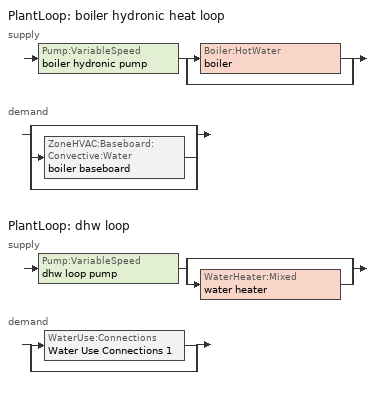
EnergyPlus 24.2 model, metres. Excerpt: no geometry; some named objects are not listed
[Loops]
PlantLoop 'boiler hydronic heat loop'
 supply: Pump:VariableSpeed 'boiler hydronic pump' > split
  | Boiler:HotWater 'boiler'
  | bypass
 demand: split
  | bypass
  | ZoneHVAC:Baseboard:Convective:Water 'boiler baseboard'
  | bypass
PlantLoop 'dhw loop'
 supply: Pump:VariableSpeed 'dhw loop pump' > split
  | bypass
  | WaterHeater:Mixed 'water heater'
 demand: split
  | WaterUse:Connections 'Water Use Connections 1'
  | bypass
[ZoneControl:Thermostat]
conditioned space Thermostat: Zone or ZoneList=conditioned space; Control Type Schedule=conditioned space Thermostat Schedule; Control 1=conditioned space temperature setpoint; Temperature Difference Between Cutout And Setpoint {deltaC}=0
[ThermostatSetpoint:DualSetpoint]
conditioned space temperature setpoint: Heating Setpoint Temperature Schedule=heating setpoint; Cooling Setpoint Temperature Schedule=cooling setpoint
[ZoneHVAC:Baseboard:Convective:Water]
boiler baseboard: Availability Schedule=Always On Discrete; Heating Design Capacity Method=HeatingDesignCapacity; Heating Design Capacity {W}=32800; Heating Design Capacity Per Floor Area {W/m2}=0; Fraction of Autosized Heating Design Capacity=0.8; U-Factor Times Area Value {W/K}=2361.6; Maximum Water Flow Rate {m3/s}=0.00141296; Convergence Tolerance=0.001
[Zone equipment]
conditioned space: boiler baseboard
[PlantLoop] Fluid Type=Water; Maximum Loop Temperature {C}=100; Minimum Loop Temperature {C}=0; Minimum Loop Flow Rate {m3/s}=0; Load Distribution Scheme=Optimal; Plant Loop Demand Calculation Scheme=SingleSetpoint; Common Pipe Simulation=None
Name | Plant Equipment Operation Scheme | Maximum Loop Flow Rate {m3/s} | Plant Loop Volume {m3}
boiler hydronic heat loop | boiler hydronic heat loop Operation Schemes | Autosize | Autocalculate
dhw loop | dhw loop Operation Schemes | 0.01 | 0.003
[Sizing:Plant] Loop Type=Heating; Sizing Option=NonCoincident; Zone Timesteps in Averaging Window=1; Coincident Sizing Factor Mode=None
Name | Design Loop Exit Temperature {C} | Loop Design Temperature Difference {deltaC}
boiler hydronic heat loop | 82.2222 | 11.1111
dhw loop | 55 | 5.55556
[Pump:VariableSpeed] Motor Efficiency=0.85; Fraction of Motor Inefficiencies to Fluid Stream=0; Coefficient 1 of the Part Load Performance Curve=0; Coefficient 2 of the Part Load Performance Curve=1; Coefficient 3 of the Part Load Performance Curve=0; Coefficient 4 of the Part Load Performance Curve=0; Design Minimum Flow Rate {m3/s}=0; Pump Control Type=Intermittent; Skin Loss Radiative Fraction=0.5; Design Power Sizing Method=PowerPerFlowPerPressure; Design Electric Power per Unit Flow Rate {W/(m3/s)}=348701.1; Design Shaft Power per Unit Flow Rate per Unit Head {W/((m3/s)-Pa)}=1.28205; Design Minimum Flow Rate Fraction=0
Name | Design Maximum Flow Rate {m3/s} | Design Pump Head {Pa} | Design Power Consumption {W}
boiler hydronic pump | 3.75e-05 | 20000 | 1
dhw loop pump | 0.01 | 1 | 0
[Boiler:HotWater]
boiler: Fuel Type=NaturalGas; Nominal Capacity {W}=32800; Nominal Thermal Efficiency=0.95; Efficiency Curve Temperature Evaluation Variable=LeavingBoiler; Normalized Boiler Efficiency Curve=NonCondensingBoilerEff; Design Water Flow Rate {m3/s}=Autosize; Minimum Part Load Ratio=0; Maximum Part Load Ratio=1; Optimum Part Load Ratio=1; Water Outlet Upper Temperature Limit {C}=99.9; Boiler Flow Mode=LeavingSetpointModulated; On Cycle Parasitic Electric Load {W}=0; Sizing Factor=1; Off Cycle Parasitic Fuel Load {W}=0
[SetpointManager:Scheduled] Control Variable=Temperature
Name | Schedule
boiler hydronic heat loop setpoint manager | boiler hydronic heat supply setpoint
Setpoint Manager Scheduled 1 | dhw temp
[PlantEquipmentOperationSchemes] Control Scheme Object Type 1=PlantEquipmentOperation:HeatingLoad; Control Scheme Schedule Name 1=Always On Discrete
Name | Control Scheme Name 1
boiler hydronic heat loop Operation Schemes | boiler hydronic heat loop Heating Operation Scheme
dhw loop Operation Schemes | dhw loop Heating Operation Scheme
[PlantEquipmentOperation:HeatingLoad] Load Range Lower Limit 1 {W}=0; Load Range Upper Limit 1 {W}=1000000000
Name | Range Equipment List Name 1
boiler hydronic heat loop Heating Operation Scheme | boiler hydronic heat loop Heating Equipment List
dhw loop Heating Operation Scheme | dhw loop Heating Equipment List
[PlantEquipmentList]
boiler hydronic heat loop Heating Equipment List: Boiler:HotWater, boiler
dhw loop Heating Equipment List: WaterHeater:Mixed, water heater
[WaterHeater:Mixed]
water heater: Tank Volume {m3}=0.00378541; Setpoint Temperature Schedule=water heater setpoint; Deadband Temperature Difference {deltaC}=0; Maximum Temperature Limit {C}=99; Heater Control Type=Modulate; Heater Maximum Capacity {W}=2.93071e+10; Heater Minimum Capacity {W}=0; Heater Ignition Minimum Flow Rate {m3/s}=0; Heater Ignition Delay {s}=0; Heater Fuel Type=NaturalGas; Heater Thermal Efficiency=0.7636; Off Cycle Parasitic Fuel Consumption Rate {W}=0; Off Cycle Parasitic Fuel Type=Electricity; Off Cycle Parasitic Heat Fraction to Tank=0; On Cycle Parasitic Fuel Consumption Rate {W}=0; On Cycle Parasitic Fuel Type=Electricity; On Cycle Parasitic Heat Fraction to Tank=0; Ambient Temperature Indicator=Zone; Ambient Temperature Zone=conditioned space; Off Cycle Loss Coefficient to Ambient Temperature {W/K}=0; Off Cycle Loss Fraction to Zone=1; On Cycle Loss Coefficient to Ambient Temperature {W/K}=0; On Cycle Loss Fraction to Zone=1; Use Side Effectiveness=1; Source Side Effectiveness=1; Use Side Design Flow Rate {m3/s}=Autosize; Source Side Design Flow Rate {m3/s}=Autosize; Indirect Water Heating Recovery Time {hr}=1.5; Source Side Flow Control Mode=IndirectHeatPrimarySetpoint
[WaterHeater:Sizing]
water heater: Design Mode=PeakDraw; Time Storage Can Meet Peak Draw {hr}=0.538503; Time for Tank Recovery {hr}=0; Nominal Tank Volume for Autosizing Plant Connections {m3}=1
[WaterUse:Connections]
Water Use Connections 1: Drain Water Heat Exchanger Type=None; Drain Water Heat Exchanger Destination=Plant; Water Use Equipment Name 1=dhw fixtures; Water Use Equipment Name 2=dhw distribution waste; Water Use Equipment Name 3=clothes washer; Water Use Equipment Name 4=dishwasher
[WaterUse:Equipment]
Name | Peak Flow Rate {m3/s} | Flow Rate Fraction Schedule | Target Temperature Schedule
dhw fixtures | 4.50997e-06 | dhw fixtures schedule | mixed water temperature schedule
dhw distribution waste | 1.36723e-06 | dhw fixtures schedule | mixed water temperature schedule
clothes washer | 9.69919e-07 | clothes washer schedule
dishwasher | 2.90872e-07 | dishwasher schedule
[EnergyManagementSystem:GlobalVariable]
infil_program_Qfan
infil_program_Qinf
natural_vent_program_Qnv
natural_vent_program_Qwhf
[EnergyManagementSystem:InternalVariable]
boiler_hydronic_pump_rated_mfr: Internal Data Index Key=boiler hydronic pump; Internal Data Type=Pump Maximum Mass Flow Rate
[EnergyManagementSystem:Sensor]
Name | Output:Variable or Output:Meter Index Key | Output:Variable or Output:Meter
airflow_gain | infil flow | Infiltration Sensible Heat Gain Energy
airflow_gain_1 | natural vent flow | Infiltration Sensible Heat Gain Energy
airflow_gain_2 | whole house fan flow | Infiltration Sensible Heat Gain Energy
airflow_loss | infil flow | Infiltration Sensible Heat Loss Energy
airflow_loss_1 | natural vent flow | Infiltration Sensible Heat Loss Energy
airflow_loss_2 | whole house fan flow | Infiltration Sensible Heat Loss Energy
boiler_baseboard_s | boiler baseboard | Baseboard Total Heating Energy
boiler_hydronic_pump_mfr_s | boiler hydronic pump | Pump Mass Flow Rate
boiler_hydronic_pump_s | boiler hydronic pump | Pump Electricity Energy
boiler_plr_s | boiler | Boiler Part Load Ratio
clg_load_cond |  | Cooling:EnergyTransfer:Zone:CONDITIONED SPACE
clg_sp_s; clg_sp_s_1 | cooling setpoint | Schedule Value
clothes_dryer_exhaust_0_sch_s | clothes dryer exhaust 0 schedule | Schedule Value
conditioned_space_clg_unmet_s | conditioned space | Zone Cooling Setpoint Not Met Time
conditioned_space_htg_unmet_s | conditioned space | Zone Heating Setpoint Not Met Time
cool_season | cooling season schedule | Schedule Value
dhw_loss | water heater | Water Heater Heat Loss Energy
dhw_rtf | water heater | Water Heater Runtime Fraction
fridge_tin_s; tin_s; tin_s_1 | conditioned space | Zone Mean Air Temperature
htg_load_cond |  | Heating:EnergyTransfer:Zone:CONDITIONED SPACE
htg_sp_s; htg_sp_s_1 | heating setpoint | Schedule Value
ig_ee_conv | clothes dryer | Electric Equipment Convective Heating Energy
ig_ee_conv_1 | clothes washer | Electric Equipment Convective Heating Energy
ig_ee_conv_2 | cooking range | Electric Equipment Convective Heating Energy
ig_ee_conv_3 | dishwasher | Electric Equipment Convective Heating Energy
ig_ee_conv_4 | fridge | Electric Equipment Convective Heating Energy
ig_ee_conv_5 | misc plug loads | Electric Equipment Convective Heating Energy
ig_ee_conv_6 | whole house fan | Electric Equipment Convective Heating Energy
ig_ee_rad | clothes dryer | Electric Equipment Radiant Heating Energy
ig_ee_rad_1 | clothes washer | Electric Equipment Radiant Heating Energy
ig_ee_rad_2 | cooking range | Electric Equipment Radiant Heating Energy
ig_ee_rad_3 | dishwasher | Electric Equipment Radiant Heating Energy
ig_ee_rad_4 | fridge | Electric Equipment Radiant Heating Energy
ig_ee_rad_5 | misc plug loads | Electric Equipment Radiant Heating Energy
ig_ee_rad_6 | whole house fan | Electric Equipment Radiant Heating Energy
ig_lgt_conv | interior lighting | Lights Convective Heating Energy
ig_lgt_rad | interior lighting | Lights Radiant Heating Energy
ig_lgt_vis | interior lighting | Lights Visible Radiation Heating Energy
ig_oe_conv | clothes dryer 1 | Other Equipment Convective Heating Energy
ig_oe_conv_1 | cooking range 1 | Other Equipment Convective Heating Energy
ig_oe_conv_2 | general water use latent | Other Equipment Convective Heating Energy
ig_oe_conv_3 | general water use sensible | Other Equipment Convective Heating Energy
ig_oe_conv_4 | water heater energy adjustment1 | Other Equipment Convective Heating Energy
ig_oe_rad | clothes dryer 1 | Other Equipment Radiant Heating Energy
ig_oe_rad_1 | cooking range 1 | Other Equipment Radiant Heating Energy
ig_oe_rad_2 | general water use latent | Other Equipment Radiant Heating Energy
ig_oe_rad_3 | general water use sensible | Other Equipment Radiant Heating Energy
ig_oe_rad_4 | water heater energy adjustment1 | Other Equipment Radiant Heating Energy
ig_ppl_conv | occupants | People Convective Heating Energy
ig_ppl_rad | occupants | People Radiant Heating Energy
im_conv | furniture mass conditioned space 1 | Surface Inside Face Convection Heat Gain Energy
im_conv_1 | partition wall mass | Surface Inside Face Convection Heat Gain Energy
im_ig | furniture mass conditioned space 1 | Surface Inside Face Internal Gains Radiation Heat Gain Energy
im_ig_1 | partition wall mass | Surface Inside Face Internal Gains Radiation Heat Gain Energy
im_lgt | furniture mass conditioned space 1 | Surface Inside Face Lights Radiation Heat Gain Energy
im_lgt_1 | partition wall mass | Surface Inside Face Lights Radiation Heat Gain Energy
im_sol | furniture mass conditioned space 1 | Surface Inside Face Solar Radiation Heat Gain Energy
im_sol_1 | partition wall mass | Surface Inside Face Solar Radiation Heat Gain Energy
im_surf | furniture mass conditioned space 1 | Surface Inside Face Net Surface Thermal Radiation Heat Gain Energy
im_surf_1 | partition wall mass | Surface Inside Face Net Surface Thermal Radiation Heat Gain Energy
mech_vent_bath_fan_0_sch_s | mech vent bath fan 0 schedule | Schedule Value
mech_vent_bath_fan_1_sch_s | mech vent bath fan 1 schedule | Schedule Value
mech_vent_bath_fan_2_sch_s | mech vent bath fan 2 schedule | Schedule Value
mech_vent_bath_fan_3_sch_s | mech vent bath fan 3 schedule | Schedule Value
mech_vent_range_fan_0_sch_s | mech vent range fan 0 schedule | Schedule Value
mv_conv | mech vent bath fan 0 | Electric Equipment Convective Heating Energy
mv_conv_1 | mech vent bath fan 1 | Electric Equipment Convective Heating Energy
mv_conv_2 | mech vent bath fan 2 | Electric Equipment Convective Heating Energy
mv_conv_3 | mech vent bath fan 3 | Electric Equipment Convective Heating Energy
mv_conv_4 | mech vent house fan | Electric Equipment Convective Heating Energy
mv_conv_5 | mech vent house fan cfis | Electric Equipment Convective Heating Energy
mv_conv_6 | mech vent range fan 0 | Electric Equipment Convective Heating Energy
mv_conv_7 | mech vent house fan latent load | Other Equipment Convective Heating Energy
mv_conv_8 | mech vent house fan sensible load | Other Equipment Convective Heating Energy
mv_rad | mech vent bath fan 0 | Electric Equipment Radiant Heating Energy
mv_rad_1 | mech vent bath fan 1 | Electric Equipment Radiant Heating Energy
mv_rad_2 | mech vent bath fan 2 | Electric Equipment Radiant Heating Energy
mv_rad_3 | mech vent bath fan 3 | Electric Equipment Radiant Heating Energy
mv_rad_4 | mech vent house fan | Electric Equipment Radiant Heating Energy
mv_rad_5 | mech vent house fan cfis | Electric Equipment Radiant Heating Energy
mv_rad_6 | mech vent range fan 0 | Electric Equipment Radiant Heating Energy
mv_rad_7 | mech vent house fan latent load | Other Equipment Radiant Heating Energy
mv_rad_8 | mech vent house fan sensible load | Other Equipment Radiant Heating Energy
natural_vent_s | natural vent schedule | Schedule Value
out_pb_s |  | Site Outdoor Air Barometric Pressure
out_wt_s |  | Site Outdoor Air Humidity Ratio
site_vw_s |  | Site Wind Speed
ss_back_out | Window1 | Surface Window Shortwave from Zone Back Out Window Heat Transfer Rate
ss_back_out_1 | Window10 | Surface Window Shortwave from Zone Back Out Window Heat Transfer Rate
ss_back_out_10 | Window21 | Surface Window Shortwave from Zone Back Out Window Heat Transfer Rate
ss_back_out_11 | Window22 | Surface Window Shortwave from Zone Back Out Window Heat Transfer Rate
ss_back_out_12 | Window23 | Surface Window Shortwave from Zone Back Out Window Heat Transfer Rate
ss_back_out_13 | Window25 | Surface Window Shortwave from Zone Back Out Window Heat Transfer Rate
ss_back_out_14 | Window26 | Surface Window Shortwave from Zone Back Out Window Heat Transfer Rate
ss_back_out_15 | Window27 | Surface Window Shortwave from Zone Back Out Window Heat Transfer Rate
ss_back_out_16 | Window28 | Surface Window Shortwave from Zone Back Out Window Heat Transfer Rate
ss_back_out_17 | Window3 | Surface Window Shortwave from Zone Back Out Window Heat Transfer Rate
ss_back_out_18 | Window30 | Surface Window Shortwave from Zone Back Out Window Heat Transfer Rate
ss_back_out_19 | Window32 | Surface Window Shortwave from Zone Back Out Window Heat Transfer Rate
ss_back_out_2 | Window11 | Surface Window Shortwave from Zone Back Out Window Heat Transfer Rate
ss_back_out_20 | Window34 | Surface Window Shortwave from Zone Back Out Window Heat Transfer Rate
ss_back_out_21 | Window35 | Surface Window Shortwave from Zone Back Out Window Heat Transfer Rate
ss_back_out_22 | Window36 | Surface Window Shortwave from Zone Back Out Window Heat Transfer Rate
ss_back_out_23 | Window37 | Surface Window Shortwave from Zone Back Out Window Heat Transfer Rate
ss_back_out_24 | Window4 | Surface Window Shortwave from Zone Back Out Window Heat Transfer Rate
ss_back_out_25 | Window5 | Surface Window Shortwave from Zone Back Out Window Heat Transfer Rate
ss_back_out_26 | Window6 | Surface Window Shortwave from Zone Back Out Window Heat Transfer Rate
ss_back_out_27 | Window8 | Surface Window Shortwave from Zone Back Out Window Heat Transfer Rate
ss_back_out_3 | Window12 | Surface Window Shortwave from Zone Back Out Window Heat Transfer Rate
ss_back_out_4 | Window14 | Surface Window Shortwave from Zone Back Out Window Heat Transfer Rate
ss_back_out_5 | Window16 | Surface Window Shortwave from Zone Back Out Window Heat Transfer Rate
ss_back_out_6 | Window18 | Surface Window Shortwave from Zone Back Out Window Heat Transfer Rate
ss_back_out_7 | Window19 | Surface Window Shortwave from Zone Back Out Window Heat Transfer Rate
ss_back_out_8 | Window2 | Surface Window Shortwave from Zone Back Out Window Heat Transfer Rate
ss_back_out_9 | Window20 | Surface Window Shortwave from Zone Back Out Window Heat Transfer Rate
ss_conv | Door1 | Surface Inside Face Convection Heat Gain Energy
ss_conv_1 | Door2 | Surface Inside Face Convection Heat Gain Energy
ss_conv_10 | Window18 | Surface Inside Face Convection Heat Gain Energy
ss_conv_11 | Window19 | Surface Inside Face Convection Heat Gain Energy
ss_conv_12 | Window2 | Surface Inside Face Convection Heat Gain Energy
ss_conv_13 | Window20 | Surface Inside Face Convection Heat Gain Energy
ss_conv_14 | Window21 | Surface Inside Face Convection Heat Gain Energy
ss_conv_15 | Window22 | Surface Inside Face Convection Heat Gain Energy
ss_conv_16 | Window23 | Surface Inside Face Convection Heat Gain Energy
ss_conv_17 | Window25 | Surface Inside Face Convection Heat Gain Energy
ss_conv_18 | Window26 | Surface Inside Face Convection Heat Gain Energy
ss_conv_19 | Window27 | Surface Inside Face Convection Heat Gain Energy
ss_conv_2 | Door3 | Surface Inside Face Convection Heat Gain Energy
ss_conv_20 | Window28 | Surface Inside Face Convection Heat Gain Energy
ss_conv_21 | Window3 | Surface Inside Face Convection Heat Gain Energy
ss_conv_22 | Window30 | Surface Inside Face Convection Heat Gain Energy
ss_conv_23 | Window32 | Surface Inside Face Convection Heat Gain Energy
ss_conv_24 | Window34 | Surface Inside Face Convection Heat Gain Energy
ss_conv_25 | Window35 | Surface Inside Face Convection Heat Gain Energy
ss_conv_26 | Window36 | Surface Inside Face Convection Heat Gain Energy
ss_conv_27 | Window37 | Surface Inside Face Convection Heat Gain Energy
ss_conv_28 | Window4 | Surface Inside Face Convection Heat Gain Energy
ss_conv_29 | Window5 | Surface Inside Face Convection Heat Gain Energy
ss_conv_3 | Door4 | Surface Inside Face Convection Heat Gain Energy
ss_conv_30 | Window6 | Surface Inside Face Convection Heat Gain Energy
ss_conv_31 | Window8 | Surface Inside Face Convection Heat Gain Energy
ss_conv_4 | Window1 | Surface Inside Face Convection Heat Gain Energy
ss_conv_5 | Window10 | Surface Inside Face Convection Heat Gain Energy
ss_conv_6 | Window11 | Surface Inside Face Convection Heat Gain Energy
ss_conv_7 | Window12 | Surface Inside Face Convection Heat Gain Energy
ss_conv_8 | Window14 | Surface Inside Face Convection Heat Gain Energy
ss_conv_9 | Window16 | Surface Inside Face Convection Heat Gain Energy
ss_ig | Door1 | Surface Inside Face Internal Gains Radiation Heat Gain Energy
ss_ig_1 | Door2 | Surface Inside Face Internal Gains Radiation Heat Gain Energy
ss_ig_10 | Window18 | Surface Inside Face Internal Gains Radiation Heat Gain Energy
ss_ig_11 | Window19 | Surface Inside Face Internal Gains Radiation Heat Gain Energy
ss_ig_12 | Window2 | Surface Inside Face Internal Gains Radiation Heat Gain Energy
ss_ig_13 | Window20 | Surface Inside Face Internal Gains Radiation Heat Gain Energy
ss_ig_14 | Window21 | Surface Inside Face Internal Gains Radiation Heat Gain Energy
ss_ig_15 | Window22 | Surface Inside Face Internal Gains Radiation Heat Gain Energy
ss_ig_16 | Window23 | Surface Inside Face Internal Gains Radiation Heat Gain Energy
ss_ig_17 | Window25 | Surface Inside Face Internal Gains Radiation Heat Gain Energy
ss_ig_18 | Window26 | Surface Inside Face Internal Gains Radiation Heat Gain Energy
ss_ig_19 | Window27 | Surface Inside Face Internal Gains Radiation Heat Gain Energy
ss_ig_2 | Door3 | Surface Inside Face Internal Gains Radiation Heat Gain Energy
ss_ig_20 | Window28 | Surface Inside Face Internal Gains Radiation Heat Gain Energy
ss_ig_21 | Window3 | Surface Inside Face Internal Gains Radiation Heat Gain Energy
ss_ig_22 | Window30 | Surface Inside Face Internal Gains Radiation Heat Gain Energy
ss_ig_23 | Window32 | Surface Inside Face Internal Gains Radiation Heat Gain Energy
ss_ig_24 | Window34 | Surface Inside Face Internal Gains Radiation Heat Gain Energy
ss_ig_25 | Window35 | Surface Inside Face Internal Gains Radiation Heat Gain Energy
ss_ig_26 | Window36 | Surface Inside Face Internal Gains Radiation Heat Gain Energy
ss_ig_27 | Window37 | Surface Inside Face Internal Gains Radiation Heat Gain Energy
ss_ig_28 | Window4 | Surface Inside Face Internal Gains Radiation Heat Gain Energy
ss_ig_29 | Window5 | Surface Inside Face Internal Gains Radiation Heat Gain Energy
ss_ig_3 | Door4 | Surface Inside Face Internal Gains Radiation Heat Gain Energy
ss_ig_30 | Window6 | Surface Inside Face Internal Gains Radiation Heat Gain Energy
ss_ig_31 | Window8 | Surface Inside Face Internal Gains Radiation Heat Gain Energy
ss_ig_4 | Window1 | Surface Inside Face Internal Gains Radiation Heat Gain Energy
ss_ig_5 | Window10 | Surface Inside Face Internal Gains Radiation Heat Gain Energy
ss_ig_6 | Window11 | Surface Inside Face Internal Gains Radiation Heat Gain Energy
ss_ig_7 | Window12 | Surface Inside Face Internal Gains Radiation Heat Gain Energy
ss_ig_8 | Window14 | Surface Inside Face Internal Gains Radiation Heat Gain Energy
ss_ig_9 | Window16 | Surface Inside Face Internal Gains Radiation Heat Gain Energy
ss_lgt | Door1 | Surface Inside Face Lights Radiation Heat Gain Energy
ss_lgt_1 | Door2 | Surface Inside Face Lights Radiation Heat Gain Energy
ss_lgt_2 | Door3 | Surface Inside Face Lights Radiation Heat Gain Energy
ss_lgt_3 | Door4 | Surface Inside Face Lights Radiation Heat Gain Energy
ss_sol | Door1 | Surface Inside Face Solar Radiation Heat Gain Energy
ss_sol_1 | Door2 | Surface Inside Face Solar Radiation Heat Gain Energy
ss_sol_2 | Door3 | Surface Inside Face Solar Radiation Heat Gain Energy
ss_sol_3 | Door4 | Surface Inside Face Solar Radiation Heat Gain Energy
ss_surf | Door1 | Surface Inside Face Net Surface Thermal Radiation Heat Gain Energy
ss_surf_1 | Door2 | Surface Inside Face Net Surface Thermal Radiation Heat Gain Energy
ss_surf_10 | Window18 | Surface Inside Face Net Surface Thermal Radiation Heat Gain Energy
ss_surf_11 | Window19 | Surface Inside Face Net Surface Thermal Radiation Heat Gain Energy
ss_surf_12 | Window2 | Surface Inside Face Net Surface Thermal Radiation Heat Gain Energy
ss_surf_13 | Window20 | Surface Inside Face Net Surface Thermal Radiation Heat Gain Energy
ss_surf_14 | Window21 | Surface Inside Face Net Surface Thermal Radiation Heat Gain Energy
ss_surf_15 | Window22 | Surface Inside Face Net Surface Thermal Radiation Heat Gain Energy
ss_surf_16 | Window23 | Surface Inside Face Net Surface Thermal Radiation Heat Gain Energy
ss_surf_17 | Window25 | Surface Inside Face Net Surface Thermal Radiation Heat Gain Energy
ss_surf_18 | Window26 | Surface Inside Face Net Surface Thermal Radiation Heat Gain Energy
ss_surf_19 | Window27 | Surface Inside Face Net Surface Thermal Radiation Heat Gain Energy
ss_surf_2 | Door3 | Surface Inside Face Net Surface Thermal Radiation Heat Gain Energy
ss_surf_20 | Window28 | Surface Inside Face Net Surface Thermal Radiation Heat Gain Energy
ss_surf_21 | Window3 | Surface Inside Face Net Surface Thermal Radiation Heat Gain Energy
ss_surf_22 | Window30 | Surface Inside Face Net Surface Thermal Radiation Heat Gain Energy
ss_surf_23 | Window32 | Surface Inside Face Net Surface Thermal Radiation Heat Gain Energy
ss_surf_24 | Window34 | Surface Inside Face Net Surface Thermal Radiation Heat Gain Energy
ss_surf_25 | Window35 | Surface Inside Face Net Surface Thermal Radiation Heat Gain Energy
ss_surf_26 | Window36 | Surface Inside Face Net Surface Thermal Radiation Heat Gain Energy
ss_surf_27 | Window37 | Surface Inside Face Net Surface Thermal Radiation Heat Gain Energy
ss_surf_28 | Window4 | Surface Inside Face Net Surface Thermal Radiation Heat Gain Energy
ss_surf_29 | Window5 | Surface Inside Face Net Surface Thermal Radiation Heat Gain Energy
ss_surf_3 | Door4 | Surface Inside Face Net Surface Thermal Radiation Heat Gain Energy
ss_surf_30 | Window6 | Surface Inside Face Net Surface Thermal Radiation Heat Gain Energy
ss_surf_31 | Window8 | Surface Inside Face Net Surface Thermal Radiation Heat Gain Energy
ss_surf_4 | Window1 | Surface Inside Face Net Surface Thermal Radiation Heat Gain Energy
ss_surf_5 | Window10 | Surface Inside Face Net Surface Thermal Radiation Heat Gain Energy
ss_surf_6 | Window11 | Surface Inside Face Net Surface Thermal Radiation Heat Gain Energy
ss_surf_7 | Window12 | Surface Inside Face Net Surface Thermal Radiation Heat Gain Energy
ss_surf_8 | Window14 | Surface Inside Face Net Surface Thermal Radiation Heat Gain Energy
ss_surf_9 | Window16 | Surface Inside Face Net Surface Thermal Radiation Heat Gain Energy
ss_trans_in | Window1 | Surface Window Transmitted Solar Radiation Rate
ss_trans_in_1 | Window10 | Surface Window Transmitted Solar Radiation Rate
ss_trans_in_10 | Window21 | Surface Window Transmitted Solar Radiation Rate
ss_trans_in_11 | Window22 | Surface Window Transmitted Solar Radiation Rate
ss_trans_in_12 | Window23 | Surface Window Transmitted Solar Radiation Rate
ss_trans_in_13 | Window25 | Surface Window Transmitted Solar Radiation Rate
ss_trans_in_14 | Window26 | Surface Window Transmitted Solar Radiation Rate
ss_trans_in_15 | Window27 | Surface Window Transmitted Solar Radiation Rate
ss_trans_in_16 | Window28 | Surface Window Transmitted Solar Radiation Rate
ss_trans_in_17 | Window3 | Surface Window Transmitted Solar Radiation Rate
ss_trans_in_18 | Window30 | Surface Window Transmitted Solar Radiation Rate
ss_trans_in_19 | Window32 | Surface Window Transmitted Solar Radiation Rate
ss_trans_in_2 | Window11 | Surface Window Transmitted Solar Radiation Rate
ss_trans_in_20 | Window34 | Surface Window Transmitted Solar Radiation Rate
ss_trans_in_21 | Window35 | Surface Window Transmitted Solar Radiation Rate
ss_trans_in_22 | Window36 | Surface Window Transmitted Solar Radiation Rate
ss_trans_in_23 | Window37 | Surface Window Transmitted Solar Radiation Rate
ss_trans_in_24 | Window4 | Surface Window Transmitted Solar Radiation Rate
ss_trans_in_25 | Window5 | Surface Window Transmitted Solar Radiation Rate
ss_trans_in_26 | Window6 | Surface Window Transmitted Solar Radiation Rate
ss_trans_in_27 | Window8 | Surface Window Transmitted Solar Radiation Rate
ss_trans_in_3 | Window12 | Surface Window Transmitted Solar Radiation Rate
ss_trans_in_4 | Window14 | Surface Window Transmitted Solar Radiation Rate
ss_trans_in_5 | Window16 | Surface Window Transmitted Solar Radiation Rate
ss_trans_in_6 | Window18 | Surface Window Transmitted Solar Radiation Rate
ss_trans_in_7 | Window19 | Surface Window Transmitted Solar Radiation Rate
ss_trans_in_8 | Window2 | Surface Window Transmitted Solar Radiation Rate
ss_trans_in_9 | Window20 | Surface Window Transmitted Solar Radiation Rate
ss_trans_out | Window1 | Surface Inside Face Initial Transmitted Diffuse Transmitted Out Window Solar Radiation Rate
ss_trans_out_1 | Window10 | Surface Inside Face Initial Transmitted Diffuse Transmitted Out Window Solar Radiation Rate
ss_trans_out_10 | Window21 | Surface Inside Face Initial Transmitted Diffuse Transmitted Out Window Solar Radiation Rate
ss_trans_out_11 | Window22 | Surface Inside Face Initial Transmitted Diffuse Transmitted Out Window Solar Radiation Rate
ss_trans_out_12 | Window23 | Surface Inside Face Initial Transmitted Diffuse Transmitted Out Window Solar Radiation Rate
ss_trans_out_13 | Window25 | Surface Inside Face Initial Transmitted Diffuse Transmitted Out Window Solar Radiation Rate
ss_trans_out_14 | Window26 | Surface Inside Face Initial Transmitted Diffuse Transmitted Out Window Solar Radiation Rate
ss_trans_out_15 | Window27 | Surface Inside Face Initial Transmitted Diffuse Transmitted Out Window Solar Radiation Rate
ss_trans_out_16 | Window28 | Surface Inside Face Initial Transmitted Diffuse Transmitted Out Window Solar Radiation Rate
ss_trans_out_17 | Window3 | Surface Inside Face Initial Transmitted Diffuse Transmitted Out Window Solar Radiation Rate
ss_trans_out_18 | Window30 | Surface Inside Face Initial Transmitted Diffuse Transmitted Out Window Solar Radiation Rate
ss_trans_out_19 | Window32 | Surface Inside Face Initial Transmitted Diffuse Transmitted Out Window Solar Radiation Rate
ss_trans_out_2 | Window11 | Surface Inside Face Initial Transmitted Diffuse Transmitted Out Window Solar Radiation Rate
ss_trans_out_20 | Window34 | Surface Inside Face Initial Transmitted Diffuse Transmitted Out Window Solar Radiation Rate
ss_trans_out_21 | Window35 | Surface Inside Face Initial Transmitted Diffuse Transmitted Out Window Solar Radiation Rate
ss_trans_out_22 | Window36 | Surface Inside Face Initial Transmitted Diffuse Transmitted Out Window Solar Radiation Rate
ss_trans_out_23 | Window37 | Surface Inside Face Initial Transmitted Diffuse Transmitted Out Window Solar Radiation Rate
ss_trans_out_24 | Window4 | Surface Inside Face Initial Transmitted Diffuse Transmitted Out Window Solar Radiation Rate
ss_trans_out_25 | Window5 | Surface Inside Face Initial Transmitted Diffuse Transmitted Out Window Solar Radiation Rate
ss_trans_out_26 | Window6 | Surface Inside Face Initial Transmitted Diffuse Transmitted Out Window Solar Radiation Rate
ss_trans_out_27 | Window8 | Surface Inside Face Initial Transmitted Diffuse Transmitted Out Window Solar Radiation Rate
ss_trans_out_3 | Window12 | Surface Inside Face Initial Transmitted Diffuse Transmitted Out Window Solar Radiation Rate
ss_trans_out_4 | Window14 | Surface Inside Face Initial Transmitted Diffuse Transmitted Out Window Solar Radiation Rate
ss_trans_out_5 | Window16 | Surface Inside Face Initial Transmitted Diffuse Transmitted Out Window Solar Radiation Rate
ss_trans_out_6 | Window18 | Surface Inside Face Initial Transmitted Diffuse Transmitted Out Window Solar Radiation Rate
ss_trans_out_7 | Window19 | Surface Inside Face Initial Transmitted Diffuse Transmitted Out Window Solar Radiation Rate
ss_trans_out_8 | Window2 | Surface Inside Face Initial Transmitted Diffuse Transmitted Out Window Solar Radiation Rate
ss_trans_out_9 | Window20 | Surface Inside Face Initial Transmitted Diffuse Transmitted Out Window Solar Radiation Rate
s_conv | Floor1 | Surface Inside Face Convection Heat Gain Energy
s_conv_1 | Floor2 | Surface Inside Face Convection Heat Gain Energy
s_conv_10 | RimJoist1:270 | Surface Inside Face Convection Heat Gain Energy
s_conv_100 | Wall8:270 | Surface Inside Face Convection Heat Gain Energy
s_conv_101 | Wall8:90 | Surface Inside Face Convection Heat Gain Energy
s_conv_102 | Wall9:0 | Surface Inside Face Convection Heat Gain Energy
s_conv_103 | Wall9:180 | Surface Inside Face Convection Heat Gain Energy
s_conv_104 | Wall9:270 | Surface Inside Face Convection Heat Gain Energy
s_conv_105 | Wall9:90 | Surface Inside Face Convection Heat Gain Energy
s_conv_11 | RimJoist1:90 | Surface Inside Face Convection Heat Gain Energy
s_conv_12 | RimJoist2:0 | Surface Inside Face Convection Heat Gain Energy
s_conv_13 | RimJoist2:180 | Surface Inside Face Convection Heat Gain Energy
s_conv_14 | RimJoist2:270 | Surface Inside Face Convection Heat Gain Energy
s_conv_15 | RimJoist2:90 | Surface Inside Face Convection Heat Gain Energy
s_conv_16 | RimJoist3:0 | Surface Inside Face Convection Heat Gain Energy
s_conv_17 | RimJoist3:180 | Surface Inside Face Convection Heat Gain Energy
s_conv_18 | RimJoist3:270 | Surface Inside Face Convection Heat Gain Energy
s_conv_19 | RimJoist3:90 | Surface Inside Face Convection Heat Gain Energy
s_conv_2 | Floor3 | Surface Inside Face Convection Heat Gain Energy
s_conv_20 | RimJoist4:0 | Surface Inside Face Convection Heat Gain Energy
s_conv_21 | RimJoist4:180 | Surface Inside Face Convection Heat Gain Energy
s_conv_22 | RimJoist4:270 | Surface Inside Face Convection Heat Gain Energy
s_conv_23 | RimJoist4:90 | Surface Inside Face Convection Heat Gain Energy
s_conv_24 | RimJoist5:0 | Surface Inside Face Convection Heat Gain Energy
s_conv_25 | RimJoist5:180 | Surface Inside Face Convection Heat Gain Energy
s_conv_26 | RimJoist5:270 | Surface Inside Face Convection Heat Gain Energy
s_conv_27 | RimJoist5:90 | Surface Inside Face Convection Heat Gain Energy
s_conv_28 | Roof2:0 | Surface Inside Face Convection Heat Gain Energy
s_conv_29 | Roof2:180 | Surface Inside Face Convection Heat Gain Energy
s_conv_3 | Floor4 | Surface Inside Face Convection Heat Gain Energy
s_conv_30 | Roof2:270 | Surface Inside Face Convection Heat Gain Energy
s_conv_31 | Roof2:90 | Surface Inside Face Convection Heat Gain Energy
s_conv_32 | Roof3:0 | Surface Inside Face Convection Heat Gain Energy
s_conv_33 | Roof3:180 | Surface Inside Face Convection Heat Gain Energy
s_conv_34 | Roof3:270 | Surface Inside Face Convection Heat Gain Energy
s_conv_35 | Roof3:90 | Surface Inside Face Convection Heat Gain Energy
s_conv_36 | Roof4:0 | Surface Inside Face Convection Heat Gain Energy
s_conv_37 | Roof4:180 | Surface Inside Face Convection Heat Gain Energy
s_conv_38 | Roof4:270 | Surface Inside Face Convection Heat Gain Energy
s_conv_39 | Roof4:90 | Surface Inside Face Convection Heat Gain Energy
s_conv_4 | FoundationWall1 | Surface Inside Face Convection Heat Gain Energy
s_conv_40 | Roof5 | Surface Inside Face Convection Heat Gain Energy
s_conv_41 | Roof6 | Surface Inside Face Convection Heat Gain Energy
s_conv_42 | Roof7:0 | Surface Inside Face Convection Heat Gain Energy
s_conv_43 | Roof7:180 | Surface Inside Face Convection Heat Gain Energy
s_conv_44 | Roof7:270 | Surface Inside Face Convection Heat Gain Energy
s_conv_45 | Roof7:90 | Surface Inside Face Convection Heat Gain Energy
s_conv_46 | Roof8:0 | Surface Inside Face Convection Heat Gain Energy
s_conv_47 | Roof8:180 | Surface Inside Face Convection Heat Gain Energy
s_conv_48 | Roof8:270 | Surface Inside Face Convection Heat Gain Energy
s_conv_49 | Roof8:90 | Surface Inside Face Convection Heat Gain Energy
s_conv_5 | FoundationWall2 | Surface Inside Face Convection Heat Gain Energy
s_conv_50 | Roof9 | Surface Inside Face Convection Heat Gain Energy
s_conv_51 | Slab1 | Surface Inside Face Convection Heat Gain Energy
s_conv_52 | Slab1 1 | Surface Inside Face Convection Heat Gain Energy
s_conv_53 | Wall10:0 | Surface Inside Face Convection Heat Gain Energy
s_conv_54 | Wall10:180 | Surface Inside Face Convection Heat Gain Energy
s_conv_55 | Wall10:270 | Surface Inside Face Convection Heat Gain Energy
s_conv_56 | Wall10:90 | Surface Inside Face Convection Heat Gain Energy
s_conv_57 | Wall11:0 | Surface Inside Face Convection Heat Gain Energy
s_conv_58 | Wall11:180 | Surface Inside Face Convection Heat Gain Energy
s_conv_59 | Wall11:270 | Surface Inside Face Convection Heat Gain Energy
s_conv_6 | inferred conditioned ceiling | Surface Inside Face Convection Heat Gain Energy
s_conv_60 | Wall11:90 | Surface Inside Face Convection Heat Gain Energy
s_conv_61 | Wall12:0 | Surface Inside Face Convection Heat Gain Energy
s_conv_62 | Wall12:180 | Surface Inside Face Convection Heat Gain Energy
s_conv_63 | Wall12:270 | Surface Inside Face Convection Heat Gain Energy
s_conv_64 | Wall12:90 | Surface Inside Face Convection Heat Gain Energy
s_conv_65 | Wall13:0 | Surface Inside Face Convection Heat Gain Energy
s_conv_66 | Wall13:180 | Surface Inside Face Convection Heat Gain Energy
s_conv_67 | Wall13:270 | Surface Inside Face Convection Heat Gain Energy
s_conv_68 | Wall13:90 | Surface Inside Face Convection Heat Gain Energy
s_conv_69 | Wall14 | Surface Inside Face Convection Heat Gain Energy
s_conv_7 | inferred conditioned floor | Surface Inside Face Convection Heat Gain Energy
s_conv_70 | Wall1:0 | Surface Inside Face Convection Heat Gain Energy
s_conv_71 | Wall1:180 | Surface Inside Face Convection Heat Gain Energy
s_conv_72 | Wall1:270 | Surface Inside Face Convection Heat Gain Energy
s_conv_73 | Wall1:90 | Surface Inside Face Convection Heat Gain Energy
s_conv_74 | Wall2:0 | Surface Inside Face Convection Heat Gain Energy
s_conv_75 | Wall2:180 | Surface Inside Face Convection Heat Gain Energy
s_conv_76 | Wall2:270 | Surface Inside Face Convection Heat Gain Energy
s_conv_77 | Wall2:90 | Surface Inside Face Convection Heat Gain Energy
s_conv_78 | Wall3:0 | Surface Inside Face Convection Heat Gain Energy
s_conv_79 | Wall3:180 | Surface Inside Face Convection Heat Gain Energy
s_conv_8 | RimJoist1:0 | Surface Inside Face Convection Heat Gain Energy
s_conv_80 | Wall3:270 | Surface Inside Face Convection Heat Gain Energy
s_conv_81 | Wall3:90 | Surface Inside Face Convection Heat Gain Energy
s_conv_82 | Wall4:0 | Surface Inside Face Convection Heat Gain Energy
s_conv_83 | Wall4:180 | Surface Inside Face Convection Heat Gain Energy
s_conv_84 | Wall4:270 | Surface Inside Face Convection Heat Gain Energy
s_conv_85 | Wall4:90 | Surface Inside Face Convection Heat Gain Energy
s_conv_86 | Wall5:0 | Surface Inside Face Convection Heat Gain Energy
s_conv_87 | Wall5:180 | Surface Inside Face Convection Heat Gain Energy
s_conv_88 | Wall5:270 | Surface Inside Face Convection Heat Gain Energy
s_conv_89 | Wall5:90 | Surface Inside Face Convection Heat Gain Energy
s_conv_9 | RimJoist1:180 | Surface Inside Face Convection Heat Gain Energy
s_conv_90 | Wall6:0 | Surface Inside Face Convection Heat Gain Energy
s_conv_91 | Wall6:180 | Surface Inside Face Convection Heat Gain Energy
s_conv_92 | Wall6:270 | Surface Inside Face Convection Heat Gain Energy
s_conv_93 | Wall6:90 | Surface Inside Face Convection Heat Gain Energy
s_conv_94 | Wall7:0 | Surface Inside Face Convection Heat Gain Energy
s_conv_95 | Wall7:180 | Surface Inside Face Convection Heat Gain Energy
s_conv_96 | Wall7:270 | Surface Inside Face Convection Heat Gain Energy
s_conv_97 | Wall7:90 | Surface Inside Face Convection Heat Gain Energy
s_conv_98 | Wall8:0 | Surface Inside Face Convection Heat Gain Energy
s_conv_99 | Wall8:180 | Surface Inside Face Convection Heat Gain Energy
s_ig | Floor1 | Surface Inside Face Internal Gains Radiation Heat Gain Energy
s_ig_1 | Floor2 | Surface Inside Face Internal Gains Radiation Heat Gain Energy
s_ig_10 | RimJoist1:270 | Surface Inside Face Internal Gains Radiation Heat Gain Energy
s_ig_100 | Wall8:270 | Surface Inside Face Internal Gains Radiation Heat Gain Energy
s_ig_101 | Wall8:90 | Surface Inside Face Internal Gains Radiation Heat Gain Energy
s_ig_102 | Wall9:0 | Surface Inside Face Internal Gains Radiation Heat Gain Energy
s_ig_103 | Wall9:180 | Surface Inside Face Internal Gains Radiation Heat Gain Energy
s_ig_104 | Wall9:270 | Surface Inside Face Internal Gains Radiation Heat Gain Energy
s_ig_105 | Wall9:90 | Surface Inside Face Internal Gains Radiation Heat Gain Energy
s_ig_11 | RimJoist1:90 | Surface Inside Face Internal Gains Radiation Heat Gain Energy
s_ig_12 | RimJoist2:0 | Surface Inside Face Internal Gains Radiation Heat Gain Energy
s_ig_13 | RimJoist2:180 | Surface Inside Face Internal Gains Radiation Heat Gain Energy
s_ig_14 | RimJoist2:270 | Surface Inside Face Internal Gains Radiation Heat Gain Energy
s_ig_15 | RimJoist2:90 | Surface Inside Face Internal Gains Radiation Heat Gain Energy
s_ig_16 | RimJoist3:0 | Surface Inside Face Internal Gains Radiation Heat Gain Energy
s_ig_17 | RimJoist3:180 | Surface Inside Face Internal Gains Radiation Heat Gain Energy
s_ig_18 | RimJoist3:270 | Surface Inside Face Internal Gains Radiation Heat Gain Energy
s_ig_19 | RimJoist3:90 | Surface Inside Face Internal Gains Radiation Heat Gain Energy
s_ig_2 | Floor3 | Surface Inside Face Internal Gains Radiation Heat Gain Energy
s_ig_20 | RimJoist4:0 | Surface Inside Face Internal Gains Radiation Heat Gain Energy
s_ig_21 | RimJoist4:180 | Surface Inside Face Internal Gains Radiation Heat Gain Energy
s_ig_22 | RimJoist4:270 | Surface Inside Face Internal Gains Radiation Heat Gain Energy
s_ig_23 | RimJoist4:90 | Surface Inside Face Internal Gains Radiation Heat Gain Energy
s_ig_24 | RimJoist5:0 | Surface Inside Face Internal Gains Radiation Heat Gain Energy
s_ig_25 | RimJoist5:180 | Surface Inside Face Internal Gains Radiation Heat Gain Energy
s_ig_26 | RimJoist5:270 | Surface Inside Face Internal Gains Radiation Heat Gain Energy
s_ig_27 | RimJoist5:90 | Surface Inside Face Internal Gains Radiation Heat Gain Energy
s_ig_28 | Roof2:0 | Surface Inside Face Internal Gains Radiation Heat Gain Energy
s_ig_29 | Roof2:180 | Surface Inside Face Internal Gains Radiation Heat Gain Energy
s_ig_3 | Floor4 | Surface Inside Face Internal Gains Radiation Heat Gain Energy
s_ig_30 | Roof2:270 | Surface Inside Face Internal Gains Radiation Heat Gain Energy
s_ig_31 | Roof2:90 | Surface Inside Face Internal Gains Radiation Heat Gain Energy
s_ig_32 | Roof3:0 | Surface Inside Face Internal Gains Radiation Heat Gain Energy
s_ig_33 | Roof3:180 | Surface Inside Face Internal Gains Radiation Heat Gain Energy
s_ig_34 | Roof3:270 | Surface Inside Face Internal Gains Radiation Heat Gain Energy
s_ig_35 | Roof3:90 | Surface Inside Face Internal Gains Radiation Heat Gain Energy
s_ig_36 | Roof4:0 | Surface Inside Face Internal Gains Radiation Heat Gain Energy
s_ig_37 | Roof4:180 | Surface Inside Face Internal Gains Radiation Heat Gain Energy
s_ig_38 | Roof4:270 | Surface Inside Face Internal Gains Radiation Heat Gain Energy
s_ig_39 | Roof4:90 | Surface Inside Face Internal Gains Radiation Heat Gain Energy
s_ig_4 | FoundationWall1 | Surface Inside Face Internal Gains Radiation Heat Gain Energy
s_ig_40 | Roof5 | Surface Inside Face Internal Gains Radiation Heat Gain Energy
s_ig_41 | Roof6 | Surface Inside Face Internal Gains Radiation Heat Gain Energy
s_ig_42 | Roof7:0 | Surface Inside Face Internal Gains Radiation Heat Gain Energy
s_ig_43 | Roof7:180 | Surface Inside Face Internal Gains Radiation Heat Gain Energy
s_ig_44 | Roof7:270 | Surface Inside Face Internal Gains Radiation Heat Gain Energy
s_ig_45 | Roof7:90 | Surface Inside Face Internal Gains Radiation Heat Gain Energy
s_ig_46 | Roof8:0 | Surface Inside Face Internal Gains Radiation Heat Gain Energy
s_ig_47 | Roof8:180 | Surface Inside Face Internal Gains Radiation Heat Gain Energy
s_ig_48 | Roof8:270 | Surface Inside Face Internal Gains Radiation Heat Gain Energy
s_ig_49 | Roof8:90 | Surface Inside Face Internal Gains Radiation Heat Gain Energy
s_ig_5 | FoundationWall2 | Surface Inside Face Internal Gains Radiation Heat Gain Energy
s_ig_50 | Roof9 | Surface Inside Face Internal Gains Radiation Heat Gain Energy
s_ig_51 | Slab1 | Surface Inside Face Internal Gains Radiation Heat Gain Energy
s_ig_52 | Slab1 1 | Surface Inside Face Internal Gains Radiation Heat Gain Energy
s_ig_53 | Wall10:0 | Surface Inside Face Internal Gains Radiation Heat Gain Energy
s_ig_54 | Wall10:180 | Surface Inside Face Internal Gains Radiation Heat Gain Energy
s_ig_55 | Wall10:270 | Surface Inside Face Internal Gains Radiation Heat Gain Energy
s_ig_56 | Wall10:90 | Surface Inside Face Internal Gains Radiation Heat Gain Energy
s_ig_57 | Wall11:0 | Surface Inside Face Internal Gains Radiation Heat Gain Energy
s_ig_58 | Wall11:180 | Surface Inside Face Internal Gains Radiation Heat Gain Energy
s_ig_59 | Wall11:270 | Surface Inside Face Internal Gains Radiation Heat Gain Energy
s_ig_6 | inferred conditioned ceiling | Surface Inside Face Internal Gains Radiation Heat Gain Energy
s_ig_60 | Wall11:90 | Surface Inside Face Internal Gains Radiation Heat Gain Energy
s_ig_61 | Wall12:0 | Surface Inside Face Internal Gains Radiation Heat Gain Energy
s_ig_62 | Wall12:180 | Surface Inside Face Internal Gains Radiation Heat Gain Energy
s_ig_63 | Wall12:270 | Surface Inside Face Internal Gains Radiation Heat Gain Energy
s_ig_64 | Wall12:90 | Surface Inside Face Internal Gains Radiation Heat Gain Energy
s_ig_65 | Wall13:0 | Surface Inside Face Internal Gains Radiation Heat Gain Energy
s_ig_66 | Wall13:180 | Surface Inside Face Internal Gains Radiation Heat Gain Energy
s_ig_67 | Wall13:270 | Surface Inside Face Internal Gains Radiation Heat Gain Energy
s_ig_68 | Wall13:90 | Surface Inside Face Internal Gains Radiation Heat Gain Energy
s_ig_69 | Wall14 | Surface Inside Face Internal Gains Radiation Heat Gain Energy
s_ig_7 | inferred conditioned floor | Surface Inside Face Internal Gains Radiation Heat Gain Energy
s_ig_70 | Wall1:0 | Surface Inside Face Internal Gains Radiation Heat Gain Energy
s_ig_71 | Wall1:180 | Surface Inside Face Internal Gains Radiation Heat Gain Energy
s_ig_72 | Wall1:270 | Surface Inside Face Internal Gains Radiation Heat Gain Energy
s_ig_73 | Wall1:90 | Surface Inside Face Internal Gains Radiation Heat Gain Energy
s_ig_74 | Wall2:0 | Surface Inside Face Internal Gains Radiation Heat Gain Energy
s_ig_75 | Wall2:180 | Surface Inside Face Internal Gains Radiation Heat Gain Energy
s_ig_76 | Wall2:270 | Surface Inside Face Internal Gains Radiation Heat Gain Energy
s_ig_77 | Wall2:90 | Surface Inside Face Internal Gains Radiation Heat Gain Energy
s_ig_78 | Wall3:0 | Surface Inside Face Internal Gains Radiation Heat Gain Energy
s_ig_79 | Wall3:180 | Surface Inside Face Internal Gains Radiation Heat Gain Energy
s_ig_8 | RimJoist1:0 | Surface Inside Face Internal Gains Radiation Heat Gain Energy
s_ig_80 | Wall3:270 | Surface Inside Face Internal Gains Radiation Heat Gain Energy
s_ig_81 | Wall3:90 | Surface Inside Face Internal Gains Radiation Heat Gain Energy
s_ig_82 | Wall4:0 | Surface Inside Face Internal Gains Radiation Heat Gain Energy
s_ig_83 | Wall4:180 | Surface Inside Face Internal Gains Radiation Heat Gain Energy
s_ig_84 | Wall4:270 | Surface Inside Face Internal Gains Radiation Heat Gain Energy
s_ig_85 | Wall4:90 | Surface Inside Face Internal Gains Radiation Heat Gain Energy
s_ig_86 | Wall5:0 | Surface Inside Face Internal Gains Radiation Heat Gain Energy
s_ig_87 | Wall5:180 | Surface Inside Face Internal Gains Radiation Heat Gain Energy
s_ig_88 | Wall5:270 | Surface Inside Face Internal Gains Radiation Heat Gain Energy
s_ig_89 | Wall5:90 | Surface Inside Face Internal Gains Radiation Heat Gain Energy
s_ig_9 | RimJoist1:180 | Surface Inside Face Internal Gains Radiation Heat Gain Energy
s_ig_90 | Wall6:0 | Surface Inside Face Internal Gains Radiation Heat Gain Energy
s_ig_91 | Wall6:180 | Surface Inside Face Internal Gains Radiation Heat Gain Energy
s_ig_92 | Wall6:270 | Surface Inside Face Internal Gains Radiation Heat Gain Energy
s_ig_93 | Wall6:90 | Surface Inside Face Internal Gains Radiation Heat Gain Energy
s_ig_94 | Wall7:0 | Surface Inside Face Internal Gains Radiation Heat Gain Energy
s_ig_95 | Wall7:180 | Surface Inside Face Internal Gains Radiation Heat Gain Energy
s_ig_96 | Wall7:270 | Surface Inside Face Internal Gains Radiation Heat Gain Energy
s_ig_97 | Wall7:90 | Surface Inside Face Internal Gains Radiation Heat Gain Energy
s_ig_98 | Wall8:0 | Surface Inside Face Internal Gains Radiation Heat Gain Energy
s_ig_99 | Wall8:180 | Surface Inside Face Internal Gains Radiation Heat Gain Energy
s_lgt | Floor1 | Surface Inside Face Lights Radiation Heat Gain Energy
s_lgt_1 | Floor2 | Surface Inside Face Lights Radiation Heat Gain Energy
s_lgt_10 | RimJoist1:270 | Surface Inside Face Lights Radiation Heat Gain Energy
s_lgt_100 | Wall8:270 | Surface Inside Face Lights Radiation Heat Gain Energy
s_lgt_101 | Wall8:90 | Surface Inside Face Lights Radiation Heat Gain Energy
s_lgt_102 | Wall9:0 | Surface Inside Face Lights Radiation Heat Gain Energy
s_lgt_103 | Wall9:180 | Surface Inside Face Lights Radiation Heat Gain Energy
s_lgt_104 | Wall9:270 | Surface Inside Face Lights Radiation Heat Gain Energy
s_lgt_105 | Wall9:90 | Surface Inside Face Lights Radiation Heat Gain Energy
s_lgt_11 | RimJoist1:90 | Surface Inside Face Lights Radiation Heat Gain Energy
s_lgt_12 | RimJoist2:0 | Surface Inside Face Lights Radiation Heat Gain Energy
s_lgt_13 | RimJoist2:180 | Surface Inside Face Lights Radiation Heat Gain Energy
s_lgt_14 | RimJoist2:270 | Surface Inside Face Lights Radiation Heat Gain Energy
s_lgt_15 | RimJoist2:90 | Surface Inside Face Lights Radiation Heat Gain Energy
s_lgt_16 | RimJoist3:0 | Surface Inside Face Lights Radiation Heat Gain Energy
s_lgt_17 | RimJoist3:180 | Surface Inside Face Lights Radiation Heat Gain Energy
s_lgt_18 | RimJoist3:270 | Surface Inside Face Lights Radiation Heat Gain Energy
s_lgt_19 | RimJoist3:90 | Surface Inside Face Lights Radiation Heat Gain Energy
s_lgt_2 | Floor3 | Surface Inside Face Lights Radiation Heat Gain Energy
s_lgt_20 | RimJoist4:0 | Surface Inside Face Lights Radiation Heat Gain Energy
s_lgt_21 | RimJoist4:180 | Surface Inside Face Lights Radiation Heat Gain Energy
s_lgt_22 | RimJoist4:270 | Surface Inside Face Lights Radiation Heat Gain Energy
s_lgt_23 | RimJoist4:90 | Surface Inside Face Lights Radiation Heat Gain Energy
s_lgt_24 | RimJoist5:0 | Surface Inside Face Lights Radiation Heat Gain Energy
s_lgt_25 | RimJoist5:180 | Surface Inside Face Lights Radiation Heat Gain Energy
s_lgt_26 | RimJoist5:270 | Surface Inside Face Lights Radiation Heat Gain Energy
s_lgt_27 | RimJoist5:90 | Surface Inside Face Lights Radiation Heat Gain Energy
s_lgt_28 | Roof2:0 | Surface Inside Face Lights Radiation Heat Gain Energy
s_lgt_29 | Roof2:180 | Surface Inside Face Lights Radiation Heat Gain Energy
s_lgt_3 | Floor4 | Surface Inside Face Lights Radiation Heat Gain Energy
s_lgt_30 | Roof2:270 | Surface Inside Face Lights Radiation Heat Gain Energy
s_lgt_31 | Roof2:90 | Surface Inside Face Lights Radiation Heat Gain Energy
s_lgt_32 | Roof3:0 | Surface Inside Face Lights Radiation Heat Gain Energy
s_lgt_33 | Roof3:180 | Surface Inside Face Lights Radiation Heat Gain Energy
s_lgt_34 | Roof3:270 | Surface Inside Face Lights Radiation Heat Gain Energy
s_lgt_35 | Roof3:90 | Surface Inside Face Lights Radiation Heat Gain Energy
s_lgt_36 | Roof4:0 | Surface Inside Face Lights Radiation Heat Gain Energy
s_lgt_37 | Roof4:180 | Surface Inside Face Lights Radiation Heat Gain Energy
s_lgt_38 | Roof4:270 | Surface Inside Face Lights Radiation Heat Gain Energy
s_lgt_39 | Roof4:90 | Surface Inside Face Lights Radiation Heat Gain Energy
s_lgt_4 | FoundationWall1 | Surface Inside Face Lights Radiation Heat Gain Energy
s_lgt_40 | Roof5 | Surface Inside Face Lights Radiation Heat Gain Energy
s_lgt_41 | Roof6 | Surface Inside Face Lights Radiation Heat Gain Energy
s_lgt_42 | Roof7:0 | Surface Inside Face Lights Radiation Heat Gain Energy
s_lgt_43 | Roof7:180 | Surface Inside Face Lights Radiation Heat Gain Energy
s_lgt_44 | Roof7:270 | Surface Inside Face Lights Radiation Heat Gain Energy
s_lgt_45 | Roof7:90 | Surface Inside Face Lights Radiation Heat Gain Energy
s_lgt_46 | Roof8:0 | Surface Inside Face Lights Radiation Heat Gain Energy
s_lgt_47 | Roof8:180 | Surface Inside Face Lights Radiation Heat Gain Energy
s_lgt_48 | Roof8:270 | Surface Inside Face Lights Radiation Heat Gain Energy
s_lgt_49 | Roof8:90 | Surface Inside Face Lights Radiation Heat Gain Energy
s_lgt_5 | FoundationWall2 | Surface Inside Face Lights Radiation Heat Gain Energy
s_lgt_50 | Roof9 | Surface Inside Face Lights Radiation Heat Gain Energy
s_lgt_51 | Slab1 | Surface Inside Face Lights Radiation Heat Gain Energy
s_lgt_52 | Slab1 1 | Surface Inside Face Lights Radiation Heat Gain Energy
s_lgt_53 | Wall10:0 | Surface Inside Face Lights Radiation Heat Gain Energy
s_lgt_54 | Wall10:180 | Surface Inside Face Lights Radiation Heat Gain Energy
s_lgt_55 | Wall10:270 | Surface Inside Face Lights Radiation Heat Gain Energy
s_lgt_56 | Wall10:90 | Surface Inside Face Lights Radiation Heat Gain Energy
s_lgt_57 | Wall11:0 | Surface Inside Face Lights Radiation Heat Gain Energy
s_lgt_58 | Wall11:180 | Surface Inside Face Lights Radiation Heat Gain Energy
s_lgt_59 | Wall11:270 | Surface Inside Face Lights Radiation Heat Gain Energy
s_lgt_6 | inferred conditioned ceiling | Surface Inside Face Lights Radiation Heat Gain Energy
s_lgt_60 | Wall11:90 | Surface Inside Face Lights Radiation Heat Gain Energy
s_lgt_61 | Wall12:0 | Surface Inside Face Lights Radiation Heat Gain Energy
s_lgt_62 | Wall12:180 | Surface Inside Face Lights Radiation Heat Gain Energy
s_lgt_63 | Wall12:270 | Surface Inside Face Lights Radiation Heat Gain Energy
s_lgt_64 | Wall12:90 | Surface Inside Face Lights Radiation Heat Gain Energy
s_lgt_65 | Wall13:0 | Surface Inside Face Lights Radiation Heat Gain Energy
s_lgt_66 | Wall13:180 | Surface Inside Face Lights Radiation Heat Gain Energy
s_lgt_67 | Wall13:270 | Surface Inside Face Lights Radiation Heat Gain Energy
s_lgt_68 | Wall13:90 | Surface Inside Face Lights Radiation Heat Gain Energy
s_lgt_69 | Wall14 | Surface Inside Face Lights Radiation Heat Gain Energy
s_lgt_7 | inferred conditioned floor | Surface Inside Face Lights Radiation Heat Gain Energy
s_lgt_70 | Wall1:0 | Surface Inside Face Lights Radiation Heat Gain Energy
s_lgt_71 | Wall1:180 | Surface Inside Face Lights Radiation Heat Gain Energy
s_lgt_72 | Wall1:270 | Surface Inside Face Lights Radiation Heat Gain Energy
s_lgt_73 | Wall1:90 | Surface Inside Face Lights Radiation Heat Gain Energy
s_lgt_74 | Wall2:0 | Surface Inside Face Lights Radiation Heat Gain Energy
s_lgt_75 | Wall2:180 | Surface Inside Face Lights Radiation Heat Gain Energy
s_lgt_76 | Wall2:270 | Surface Inside Face Lights Radiation Heat Gain Energy
s_lgt_77 | Wall2:90 | Surface Inside Face Lights Radiation Heat Gain Energy
s_lgt_78 | Wall3:0 | Surface Inside Face Lights Radiation Heat Gain Energy
s_lgt_79 | Wall3:180 | Surface Inside Face Lights Radiation Heat Gain Energy
s_lgt_8 | RimJoist1:0 | Surface Inside Face Lights Radiation Heat Gain Energy
s_lgt_80 | Wall3:270 | Surface Inside Face Lights Radiation Heat Gain Energy
s_lgt_81 | Wall3:90 | Surface Inside Face Lights Radiation Heat Gain Energy
s_lgt_82 | Wall4:0 | Surface Inside Face Lights Radiation Heat Gain Energy
s_lgt_83 | Wall4:180 | Surface Inside Face Lights Radiation Heat Gain Energy
s_lgt_84 | Wall4:270 | Surface Inside Face Lights Radiation Heat Gain Energy
s_lgt_85 | Wall4:90 | Surface Inside Face Lights Radiation Heat Gain Energy
s_lgt_86 | Wall5:0 | Surface Inside Face Lights Radiation Heat Gain Energy
s_lgt_87 | Wall5:180 | Surface Inside Face Lights Radiation Heat Gain Energy
s_lgt_88 | Wall5:270 | Surface Inside Face Lights Radiation Heat Gain Energy
s_lgt_89 | Wall5:90 | Surface Inside Face Lights Radiation Heat Gain Energy
s_lgt_9 | RimJoist1:180 | Surface Inside Face Lights Radiation Heat Gain Energy
s_lgt_90 | Wall6:0 | Surface Inside Face Lights Radiation Heat Gain Energy
s_lgt_91 | Wall6:180 | Surface Inside Face Lights Radiation Heat Gain Energy
s_lgt_92 | Wall6:270 | Surface Inside Face Lights Radiation Heat Gain Energy
s_lgt_93 | Wall6:90 | Surface Inside Face Lights Radiation Heat Gain Energy
s_lgt_94 | Wall7:0 | Surface Inside Face Lights Radiation Heat Gain Energy
s_lgt_95 | Wall7:180 | Surface Inside Face Lights Radiation Heat Gain Energy
s_lgt_96 | Wall7:270 | Surface Inside Face Lights Radiation Heat Gain Energy
s_lgt_97 | Wall7:90 | Surface Inside Face Lights Radiation Heat Gain Energy
s_lgt_98 | Wall8:0 | Surface Inside Face Lights Radiation Heat Gain Energy
s_lgt_99 | Wall8:180 | Surface Inside Face Lights Radiation Heat Gain Energy
s_sol | Floor1 | Surface Inside Face Solar Radiation Heat Gain Energy
tout_s | conditioned space | Zone Outdoor Air Drybulb Temperature
water_heater_energy | water heater | Water Heater NaturalGas Rate
water_heater_off_cycle_parasitic | water heater | Water Heater Off Cycle Parasitic Electricity Rate
water_heater_on_cycle_parasitic | water heater | Water Heater On Cycle Parasitic Electricity Rate
win_s | conditioned space | Zone Air Humidity Ratio
[EnergyManagementSystem:Actuator]
boiler_hydronic_pump_pressure_rise_act: Actuated Component Unique=boiler hydronic pump; Actuated Component Type=Pump; Actuated Component Control Type=Pump Pressure Rise
[Schedule:Day:Interval]
clothes washer schedule day: No, 01:00, 0.104651, 02:00, 0.0813953, 04:00, 0.0465116, 05:00, 0.0813953, 06:00, 0.127907, 07:00, 0.255814, 08:00, 0.569767, 09:00, 0.848837, 10:00, 1, 11:00, 0.976744, 12:00, 0.872093, 13:00, 0.77907, 14:00, 0.697674, 15:00, 0.569767, 16:00, 0.593023, 17:00, 0.581395, 21:00, 0.569767, 22:00, 0.546512, 23:00, 0.372093, 24:00, 0.197674
clothes washer schedule default day; dishwasher schedule default day; heating setpoint default day; cooling setpoint default day; dhw fixtures schedule default day: No, 24:00, 0
dishwasher schedule day: No, 01:00, 0.135135, 02:00, 0.0630631, 03:00, 0.045045, 05:00, 0.027027, 06:00, 0.0900901, 07:00, 0.18018, 08:00, 0.279279, 09:00, 0.522523, 10:00, 0.585586, 11:00, 0.504505, 12:00, 0.432432, 13:00, 0.378378, 14:00, 0.414414, 15:00, 0.324324, 17:00, 0.342342, 18:00, 0.441441, 19:00, 0.783784, 20:00, 1, 21:00, 0.810811, 22:00, 0.603604, 23:00, 0.396396, 24:00, 0.279279
heating setpoint day: No, 07:00, 18, 23:00, 21, 24:00, 18
cooling setpoint day: No, 24:00, 25
dhw fixtures schedule day: No, 01:00, 0.139535, 02:00, 0.0697674, 03:00, 0.0465116, 04:00, 0.0581395, 05:00, 0.116279, 06:00, 0.395349, 07:00, 0.906977, 08:00, 1, 09:00, 0.930233, 10:00, 0.77907, 11:00, 0.651163, 12:00, 0.546512, 13:00, 0.465116, 14:00, 0.406977, 15:00, 0.383721, 16:00, 0.360465, 17:00, 0.44186, 18:00, 0.593023, 20:00, 0.697674, 21:00, 0.639535, 22:00, 0.55814, 23:00, 0.44186, 24:00, 0.302326
[Schedule:Week:Daily]
clothes washer schedule Week Rule - Jan1-Dec31: clothes washer schedule day, clothes washer schedule day, clothes washer schedule day, clothes washer schedule day, clothes washer schedule day, clothes washer schedule day, clothes washer schedule day, clothes washer schedule default day, clothes washer schedule default day, clothes washer schedule default day, clothes washer schedule default day, clothes washer schedule default day
dishwasher schedule Week Rule - Jan1-Dec31: dishwasher schedule day, dishwasher schedule day, dishwasher schedule day, dishwasher schedule day, dishwasher schedule day, dishwasher schedule day, dishwasher schedule day, dishwasher schedule default day, dishwasher schedule default day, dishwasher schedule default day, dishwasher schedule default day, dishwasher schedule default day
heating setpoint Week Rule - Jan1-Dec31: heating setpoint day, heating setpoint day, heating setpoint day, heating setpoint day, heating setpoint day, heating setpoint day, heating setpoint day, heating setpoint default day, heating setpoint default day, heating setpoint default day, heating setpoint default day, heating setpoint default day
cooling setpoint Week Rule - Jan1-Dec31: cooling setpoint day, cooling setpoint day, cooling setpoint day, cooling setpoint day, cooling setpoint day, cooling setpoint day, cooling setpoint day, cooling setpoint default day, cooling setpoint default day, cooling setpoint default day, cooling setpoint default day, cooling setpoint default day
dhw fixtures schedule Week Rule - Jan1-Dec31: dhw fixtures schedule day, dhw fixtures schedule day, dhw fixtures schedule day, dhw fixtures schedule day, dhw fixtures schedule day, dhw fixtures schedule day, dhw fixtures schedule day, dhw fixtures schedule default day, dhw fixtures schedule default day, dhw fixtures schedule default day, dhw fixtures schedule default day, dhw fixtures schedule default day
[Schedule:Year]
clothes washer schedule: clothes washer schedule Week Rule - Jan1-Dec31, 1, 1, 12, 31
dishwasher schedule: dishwasher schedule Week Rule - Jan1-Dec31, 1, 1, 12, 31
heating setpoint: heating setpoint Week Rule - Jan1-Dec31, 1, 1, 12, 31
cooling setpoint: cooling setpoint Week Rule - Jan1-Dec31, 1, 1, 12, 31
dhw fixtures schedule: dhw fixtures schedule Week Rule - Jan1-Dec31, 1, 1, 12, 31
[Schedule:Constant]
Name | Hourly Value
Always On Discrete | 1
boiler hydronic heat supply setpoint | 82.2222
dhw temp; water heater setpoint | 55
mixed water temperature schedule | 40.5556
[Schedule:Compact]
conditioned space Thermostat Schedule: Through: 12/31, For: AllDays, Until: 24:00, 4
[Curve:Bicubic]
NonCondensingBoilerEff: Coefficient1 Constant=1.11172; Coefficient2 x=0.0786141; Coefficient3 x**2=-0.400426; Coefficient4 y=0; Coefficient5 y**2=-0.000156783; Coefficient6 x*y=0.0093846; Coefficient7 x**3=0.234258; Coefficient8 y**3=1.32927e-06; Coefficient9 x**2*y=-0.0044467; Coefficient10 x*y**2=-1.22498e-05; Minimum Value of x {BasedOnField A2}=0.1; Maximum Value of x {BasedOnField A2}=1; Minimum Value of y {BasedOnField A3}=20; Maximum Value of y {BasedOnField A3}=80
